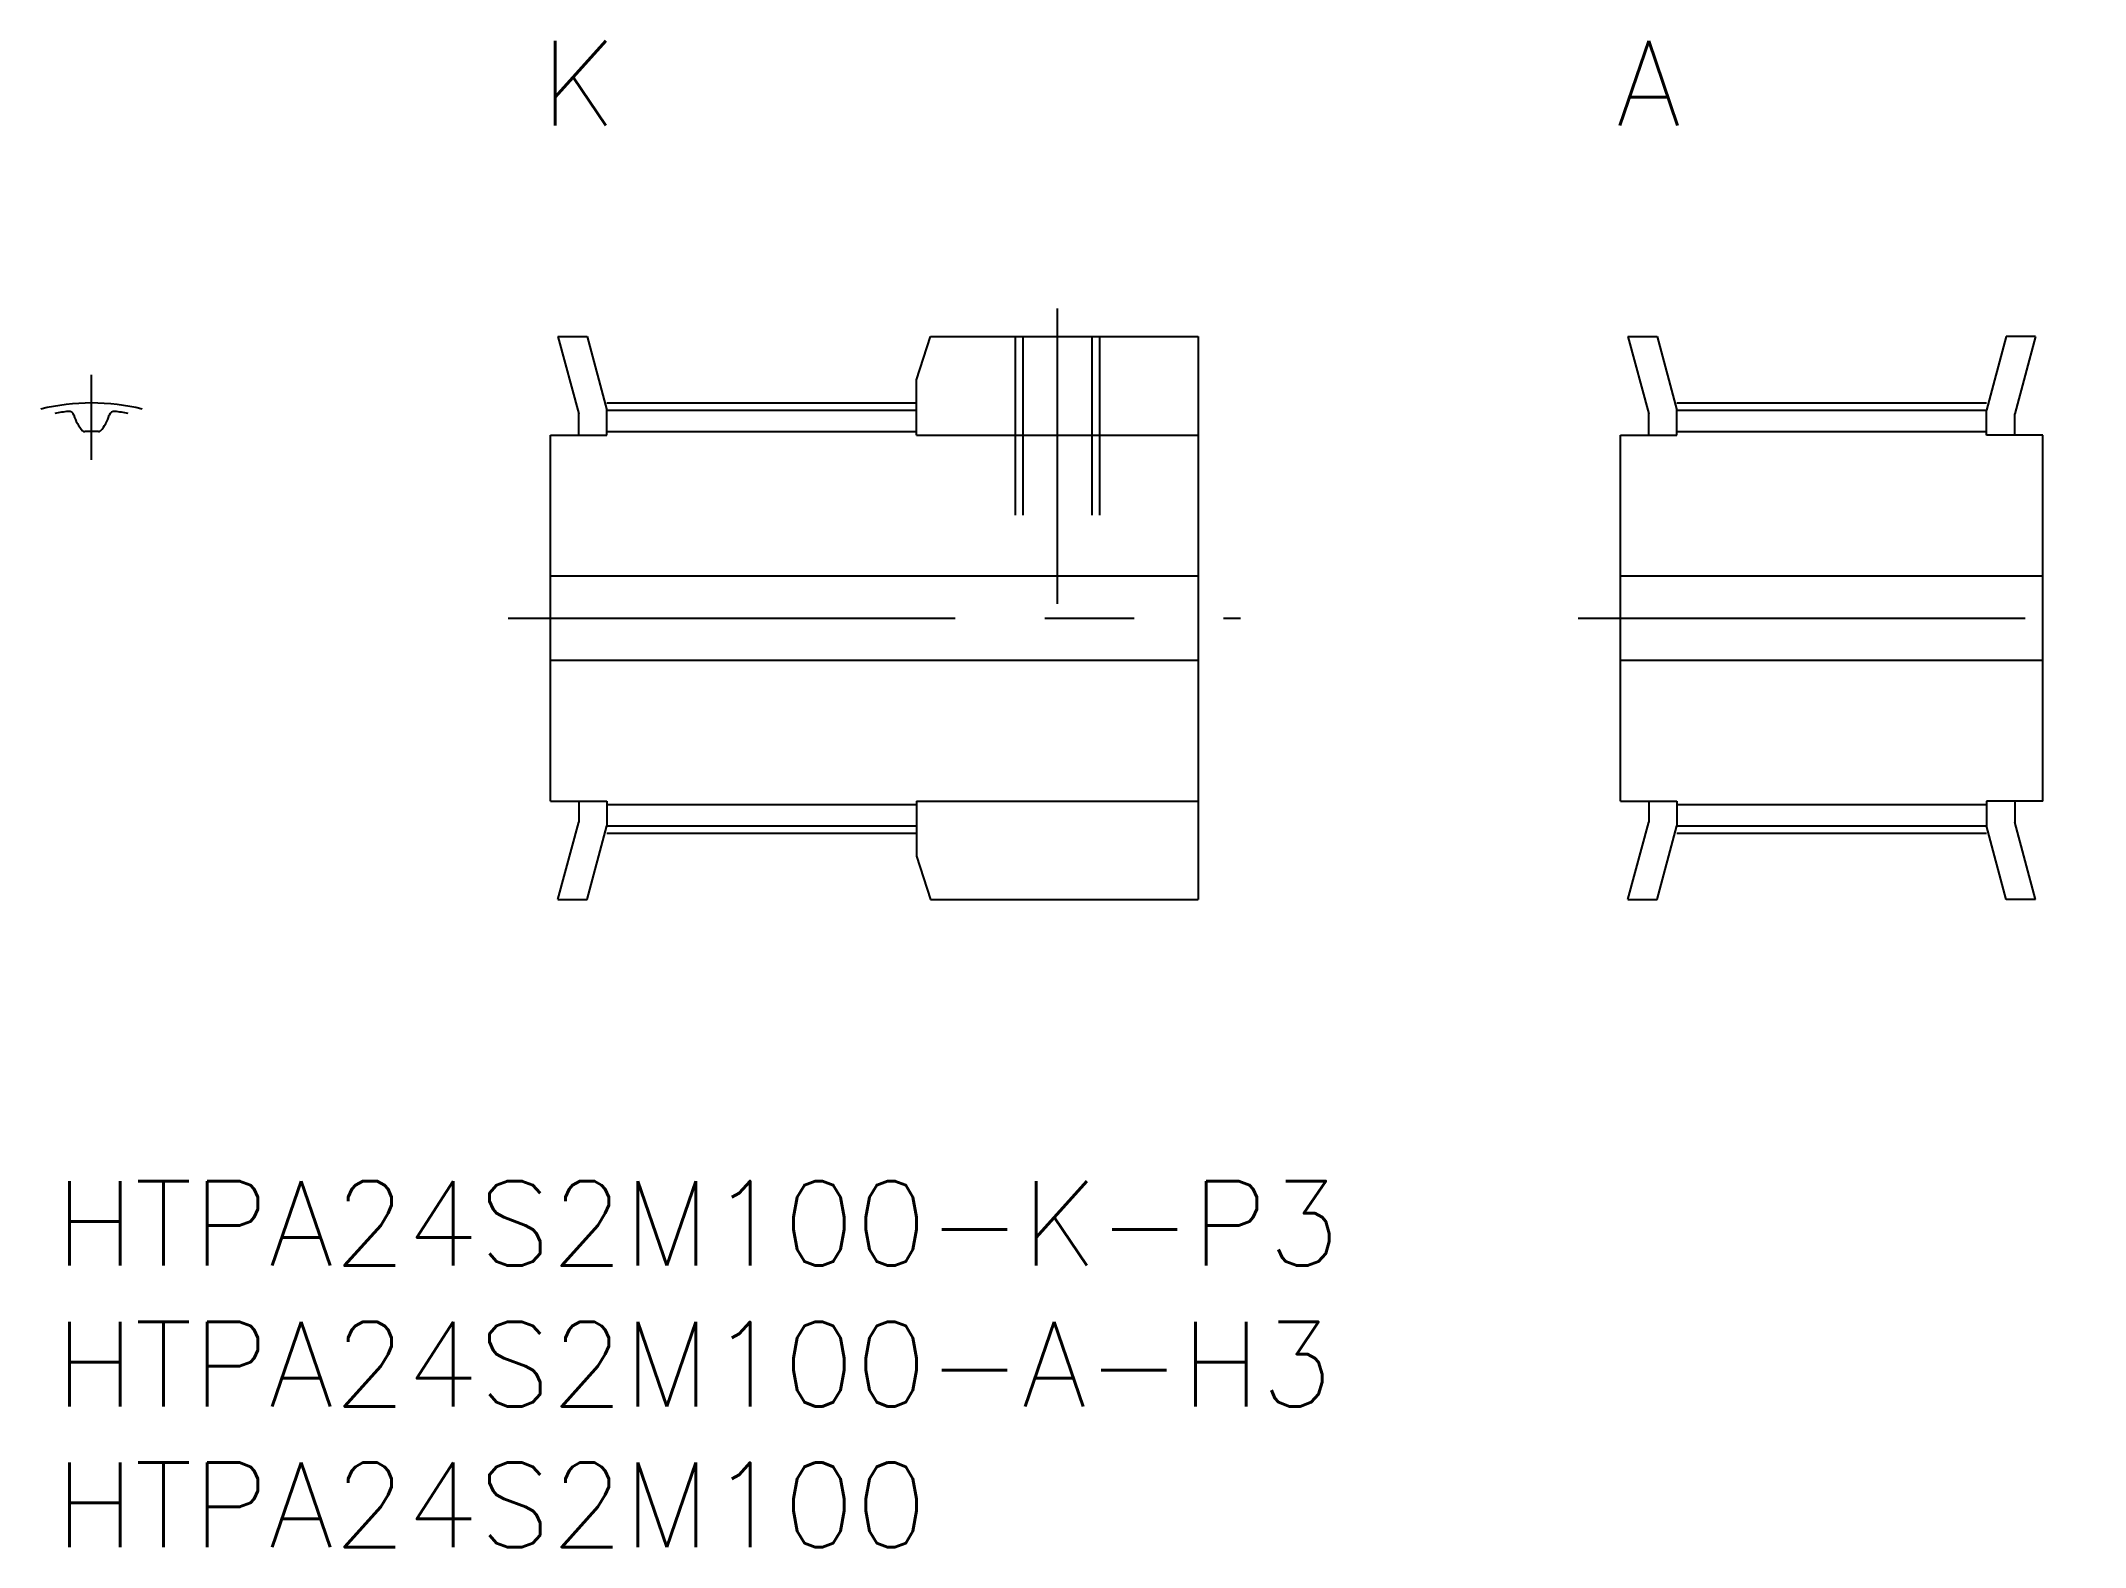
# Model space of a CAD drawing. Extents: x -0.5 to 72.1, y -13 to 40.5.
import ezdxf
from ezdxf.enums import TextEntityAlignment as Align

# ---------------------------------------------------------------- set-up
doc = ezdxf.new("R2010")
doc.units = 0
doc.header["$LTSCALE"] = 0.5
doc.linetypes.add('CENTER', pattern=[50.8, 31.75, -6.35, 6.35, -6.35])
doc.linetypes.add('DASHED', pattern=[19.05, 12.7, -6.35])
for name, color, linetype in [('MSM_CENTER', 1, 'CENTER'), ('MSM_CONTINUOUS', 7, 'CONTINUOUS'), ('MSM_DASHED', 4, 'DASHED'), ('MSM_PART_NUMBER', 7, 'CONTINUOUS')]:
    doc.layers.add(name, color=color, linetype=linetype)
doc.styles.add('MISUMI', font='txt.shx')
doc.styles.get("Standard").update_dxf_attribs({"font": 'txt.shx', "height": 1, "bigfont": 'bigfont.shx'})

# ---------------------------------------------------------------- blocks, each defined once
blk = doc.blocks.new('*U11')
at = {"layer": 'MSM_PART_NUMBER'}
blk.add_text('HTPA24S2M100-K-P3', height=3, dxfattribs=at).set_placement((0, -3))
blk = doc.blocks.new('*U12')
at = {"layer": 'MSM_PART_NUMBER'}
blk.add_text('HTPA24S2M100-A-H3', height=3, dxfattribs=at).set_placement((0, -8))
blk = doc.blocks.new('*U13')
at = {"layer": 'MSM_PART_NUMBER'}
blk.add_text('HTPA24S2M100', height=3, dxfattribs=at).set_placement((0, -13))

msp = doc.modelspace()

# ---------------------------------------------------------------- linework, layer by layer
at = {"layer": 'MSM_CENTER'}
for p, q in [((35.6, 20.5), (35.6, 31)), ((1.3, 25.625), (1.3, 28.639)), ((19.6, 27.64), (30.6, 27.64)), ((57.6, 27.64), (68.6, 27.64)), ((16.1, 20), (42.1, 20)), ((54.1, 20), (72.1, 20)), ((19.6, 12.36), (30.6, 12.36)), ((57.6, 12.36), (68.6, 12.36))]:
    msp.add_line(p, q, dxfattribs=at)
msp.add_arc((1.3, 20), 7.639, 76.37106, 103.62894, dxfattribs=at)
at = {"layer": 'MSM_CONTINUOUS'}
for p, q in [((17.864, 30), (18.6, 27.253)), ((17.864, 30), (18.899, 30)), ((18.899, 30), (19.6, 27.385)), ((30.6, 28.461), (31.1, 30)), ((31.1, 30), (40.6, 30)), ((40.6, 30), (40.6, 10)), ((55.864, 30), (56.6, 27.253)), ((55.864, 30), (56.899, 30)), ((56.899, 30), (57.6, 27.385)), ((69.301, 30), (68.6, 27.385)), ((70.336, 30), (69.301, 30)), ((70.336, 30), (69.6, 27.253)), ((30.6, 26.5), (30.6, 28.461)), ((18.6, 26.5), (18.6, 27.253)), ((19.6, 27.385), (30.6, 27.385)), ((19.6, 26.5), (19.6, 27.385)), ((56.6, 26.5), (56.6, 27.253)), ((57.6, 27.385), (68.6, 27.385)), ((57.6, 26.5), (57.6, 27.385)), ((68.6, 26.5), (68.6, 27.385)), ((69.6, 26.5), (69.6, 27.253)), ((17.6, 13.5), (17.6, 26.5)), ((17.6, 26.5), (19.6, 26.5)), ((19.6, 26.625), (30.6, 26.625)), ((30.6, 26.5), (40.6, 26.5)), ((55.6, 13.5), (55.6, 26.5)), ((55.6, 26.5), (57.6, 26.5)), ((57.6, 26.625), (68.6, 26.625)), ((70.6, 26.5), (68.6, 26.5)), ((70.6, 13.5), (70.6, 26.5)), ((17.6, 21.5), (40.6, 21.5)), ((55.6, 21.5), (70.6, 21.5)), ((17.6, 18.5), (40.6, 18.5)), ((55.6, 18.5), (70.6, 18.5)), ((17.6, 13.5), (19.6, 13.5)), ((18.6, 13.5), (18.6, 12.747)), ((19.6, 13.5), (19.6, 12.615)), ((19.6, 13.375), (30.6, 13.375)), ((30.6, 13.5), (40.6, 13.5)), ((30.6, 13.5), (30.6, 11.539)), ((55.6, 13.5), (57.6, 13.5)), ((56.6, 13.5), (56.6, 12.747)), ((57.6, 13.5), (57.6, 12.615)), ((57.6, 13.375), (68.6, 13.375)), ((70.6, 13.5), (68.6, 13.5)), ((68.6, 13.5), (68.6, 12.615)), ((69.6, 13.5), (69.6, 12.747)), ((17.864, 10), (18.6, 12.747)), ((18.899, 10), (19.6, 12.615)), ((19.6, 12.615), (30.6, 12.615)), ((55.864, 10), (56.6, 12.747)), ((56.899, 10), (57.6, 12.615)), ((57.6, 12.615), (68.6, 12.615)), ((69.301, 10), (68.6, 12.615)), ((70.336, 10), (69.6, 12.747)), ((30.6, 11.539), (31.1, 10)), ((17.864, 10), (18.899, 10)), ((31.1, 10), (40.6, 10)), ((55.864, 10), (56.899, 10)), ((70.336, 10), (69.301, 10))]:
    msp.add_line(p, q, dxfattribs=at)
for centre, radius, start, end in [((1.3, 20), 7.385, 96.45697, 100.13875), ((0.491, 27.149), 0.19, 15.60892, 96.45697), ((1.95, 27.557), 1.325, 195.60892, 223.06494), ((0.65, 27.557), 1.325, 316.93506, 344.39108), ((2.109, 27.149), 0.19, 83.54303, 164.39108), ((1.3, 20), 7.385, 79.86125, 83.54303), ((1.055, 26.721), 0.1, 223.06494, 272.08748), ((1.3, 20), 6.625, 87.91252, 92.08748), ((1.545, 26.721), 0.1, 267.91252, 316.93506)]:
    msp.add_arc(centre, radius, start, end, dxfattribs=at)
at = {"layer": 'MSM_DASHED'}
for p, q in [((34.1, 30), (34.1, 21.5)), ((34.37, 30), (34.37, 21.5)), ((36.829, 30), (36.829, 21.5)), ((37.1, 30), (37.1, 21.5))]:
    msp.add_line(p, q, dxfattribs=at)

# ---------------------------------------------------------------- block references
at = {"layer": 'MSM_CONTINUOUS'}
for name in ['*U11', '*U12', '*U13']:
    msp.add_blockref(name, (0, 0), dxfattribs=at)

# ---------------------------------------------------------------- texts
at = {"layer": 'MSM_PART_NUMBER', "style": 'MISUMI'}
for s, p in [('K', (18.6, 39)), ('A', (56.6, 39))]:
    msp.add_text(s, height=3, dxfattribs=at).set_placement(p, align=Align.MIDDLE_CENTER)

doc.saveas('drawing.dxf')
